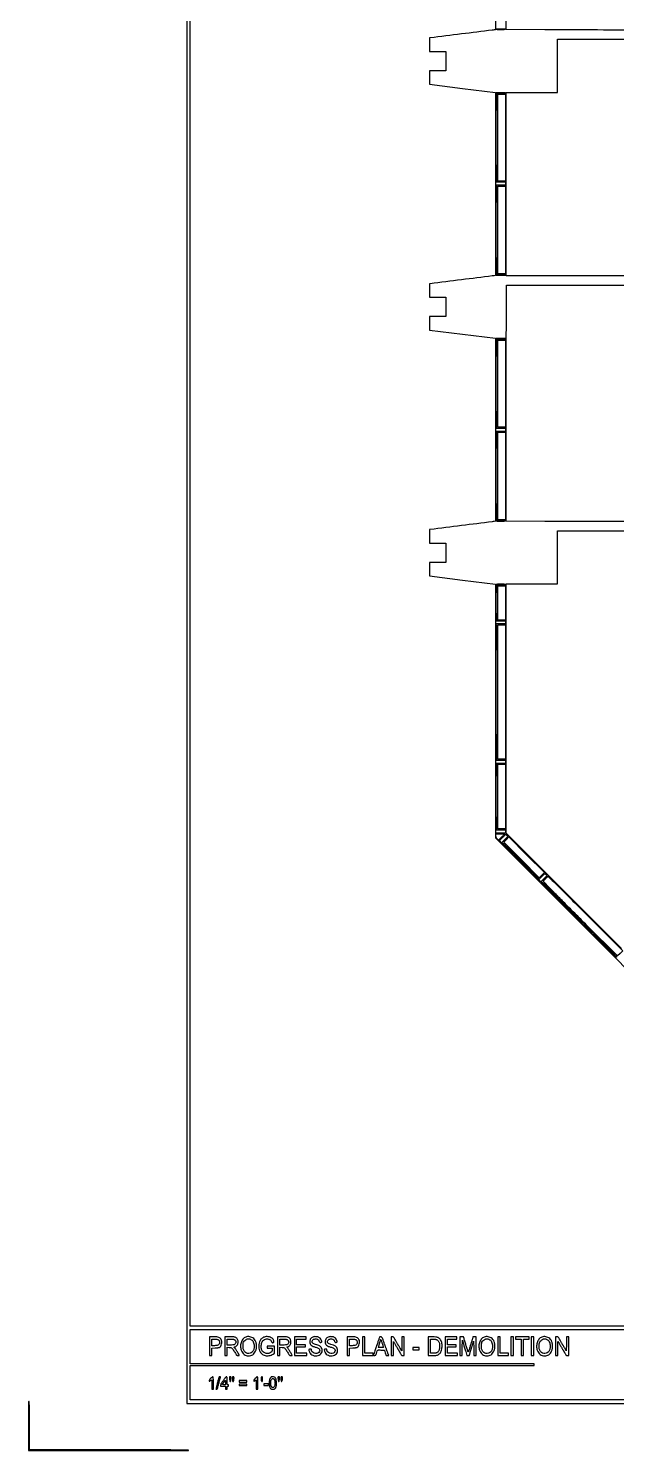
# Model space of a CAD drawing. Extents: x 0 to 1066, y 0 to 761.
# Drawn here: x 0 to 151.7, y 0 to 367.1 of the extents above; entities that cross this region are included whole.
import ezdxf

# ---------------------------------------------------------------- set-up
doc = ezdxf.new("R2010")
doc.units = 0
doc.header["$MEASUREMENT"] = 0

msp = doc.modelspace()

# ---------------------------------------------------------------- linework, layer by layer
for points in [[(183.390323, 95.266879, 0.000001), (192.989143, 95.254457, 0.000118)], [(111.744029, 492.546938, -0.000004), (103.636415, 491.533797, -0.031087)], [(111.744029, 429.096938, -0.000004), (103.636415, 428.083797, -0.031087)], [(289.192229, 95.24091, -0.000004), (312.172908, 95.212432, -0.198597)], [(352.558836, 95.240684, -0.000004), (375.624384, 95.211821, -0.198594)], [(393.551703, 95.267421, -0.000028), (416.092229, 95.24091, -0.000004), (439.072908, 95.212432, -0.198597)], [(479.458836, 95.240684, -0.000004), (502.524384, 95.211821, -0.198594)], [(542.992229, 95.24091, -0.000004), (565.972908, 95.212432, -0.198597)], [(120.4704, 390.373833), (120.4704, 366.755872), (120.15315, 366.705739, -0.008087), (119.687361, 366.639835, -0.000014), (111.744029, 365.646938, -0.000004), (103.636415, 364.633797, -0.031087), (103.511129, 364.626, 0.405799), (103.492621, 364.608017, 0.000671), (103.479115, 364.116549, 0.004084), (103.469058, 363.556715, 0.002449), (103.4658, 362.8917), (103.4658, 361.1574), (105.5808, 361.1574), (107.6958, 361.1574), (107.6958, 358.6617), (107.6958, 356.166), (105.579084, 356.166), (103.462367, 356.166), (103.485234, 354.412483), (103.5081, 352.658965), (111.98925, 351.60038), (120.4704, 350.541794), (120.4704, 326.923833), (120.4704, 303.305872), (120.15315, 303.255739, -0.008087), (119.687361, 303.189835, -0.000014), (111.744029, 302.196938, -0.000004), (103.636415, 301.183797, -0.031087), (103.511129, 301.176, 0.405799), (103.492621, 301.158017, 0.000671), (103.479115, 300.666549, 0.004084), (103.469058, 300.106715, 0.002449), (103.4658, 299.4417), (103.4658, 297.7074), (105.5808, 297.7074), (107.6958, 297.7074), (107.6958, 295.2117), (107.6958, 292.716), (105.579084, 292.716), (103.462367, 292.716), (103.485234, 290.962483), (103.5081, 289.208965), (111.98925, 288.15038), (120.4704, 287.091794), (120.4704, 263.473833), (120.4704, 239.855872), (120.15315, 239.805739, -0.008087), (119.687361, 239.739835, -0.000014), (111.744029, 238.746938, -0.000004), (103.636415, 237.733797, -0.031087), (103.511129, 237.726, 0.405799), (103.492621, 237.708017, 0.000671), (103.479115, 237.216549, 0.004084), (103.469058, 236.656715, 0.002449), (103.4658, 235.9917), (103.4658, 234.2574), (105.5808, 234.2574), (107.6958, 234.2574), (107.6958, 231.7617), (107.6958, 229.266), (105.579084, 229.266), (103.462367, 229.266), (103.485234, 227.512483), (103.5081, 225.758965), (111.98925, 224.70038), (120.4704, 223.641794), (120.4704, 190.897643), (120.4704, 158.153492), (151.90136, 126.727696, 0.000007), (163.955628, 114.675766, 0.000012), (174.108223, 104.525945)], [(375.823742, 112.056445, -0.000003), (375.794083, 98.149601, -0.198357)], [(219.3678, 367.564968), (219.3678, 366.6564), (181.27665, 366.65644, -0.000135), (165.962463, 366.660576, -0.000158), (151.448541, 366.672989, -0.000139), (139.183683, 366.690754, -0.00098), (133.22385, 366.712721), (123.2622, 366.768962), (123.2622, 386.960359, -0.000243)], [(247.69479, 97.969724, -0.000011), (217.15153, 97.968336, -0.000022), (186.984277, 97.968962, -0.015973)], [(165.936363, 239.760576, -0.000158), (151.436115, 239.772989, -0.000139), (139.182204, 239.790755, -0.00098), (133.22385, 239.812721), (123.2622, 239.868962), (123.2622, 260.060359, -0.000243), (123.266329, 268.54561, -0.000218), (123.278734, 277.344079, -0.000219), (123.296768, 285.241182, -0.000687), (123.318485, 290.544678), (123.374769, 300.8376), (171.371285, 300.8376)], [(239.20585, 95.205082, -0.000005), (248.794953, 95.18257, -0.198296)]]:
    msp.add_lwpolyline(points, format="xyb")
for points in [[(409.06215, 749.15415), (40.8618, 749.132981), (40.8618, 380.65769), (40.8618, 12.1824), (501.2973, 12.1824), (961.7328, 12.1824), (961.7328, 380.646631), (961.7328, 749.110861), (961.41555, 749.1633, 0.040886), (961.153339, 749.184871, 0.000002), (934.190609, 749.194398, 0.000089), (904.448031, 749.199508, 0.000054), (869.1804, 749.195529, -0.000029), (813.61687, 749.186499, -0.000004), (696.10453, 749.175037, -0.000004), (556.774728, 749.163736, -0.000004)], [(123.093, 366.8679, -0.328801), (123.043123, 366.800253, -0.049302), (122.8674, 366.764338, -0.022561), (122.539821, 366.745328, -0.003213), (121.8663, 366.741, -0.003213), (121.192779, 366.745328, -0.022561), (120.8652, 366.764338, -0.049302), (120.689477, 366.800253, -0.328801), (120.6396, 366.8679, -0.328801), (120.689477, 366.935547, -0.049302), (120.8652, 366.971462, -0.022561), (121.192779, 366.990472, -0.003213), (121.8663, 366.9948, -0.003213), (122.539821, 366.990472, -0.022561), (122.8674, 366.971462, -0.049302), (123.043123, 366.935547, -0.328801)], [(123.093, 350.4132, -0.240299), (123.044891, 350.318878, -0.123223), (122.918513, 350.268067, -0.031956), (122.639162, 350.247589, -0.002322), (121.8663, 350.244, -0.002322), (121.093438, 350.247589, -0.031956), (120.814088, 350.268067, -0.123223), (120.687709, 350.318878, -0.240299), (120.6396, 350.4132, -0.240299), (120.687709, 350.507522, -0.123223), (120.814088, 350.558333, -0.031956), (121.093438, 350.578811, -0.002322), (121.8663, 350.5824, -0.002322), (122.639162, 350.578811, -0.031956), (122.918513, 350.558333, -0.123223), (123.044891, 350.507522, -0.240299)], [(120.978, 338.8653, -0.000192), (120.975142, 331.424767, -0.003581), (120.956531, 329.078137, -0.003877), (120.926641, 327.770089, -0.405279), (120.8088, 327.6558, -0.405279), (120.690959, 327.770089, -0.003877), (120.661069, 329.078137, -0.003581), (120.642458, 331.424767, -0.000192), (120.6396, 338.8653, -0.000192), (120.642458, 346.305833, -0.003581), (120.661069, 348.652462, -0.003877), (120.690959, 349.960511, -0.405279), (120.8088, 350.0748, -0.405279), (120.926641, 349.960511, -0.003877), (120.956531, 348.652462, -0.003581), (120.975142, 346.305833, -0.000192)], [(120.978, 315.0504, -0.00019), (120.975143, 307.525101, -0.003541), (120.956534, 305.1522, -0.003793), (120.92673, 303.828433, -0.405425), (120.8088, 303.714, -0.405425), (120.69087, 303.828433, -0.003793), (120.661066, 305.1522, -0.003541), (120.642457, 307.525101, -0.00019), (120.6396, 315.0504, -0.00019), (120.642457, 322.575699, -0.003541), (120.661066, 324.9486, -0.003793), (120.69087, 326.272367, -0.405425), (120.8088, 326.3868, -0.405425), (120.92673, 326.272367, -0.003793), (120.956534, 324.9486, -0.003541), (120.975143, 322.575699, -0.00019)], [(123.093, 303.4179, -0.328801), (123.043123, 303.350253, -0.049302), (122.8674, 303.314338, -0.022561), (122.539821, 303.295328, -0.003213), (121.8663, 303.291, -0.003213), (121.192779, 303.295328, -0.022561), (120.8652, 303.314338, -0.049302), (120.689477, 303.350253, -0.328801), (120.6396, 303.4179, -0.328801), (120.689477, 303.485547, -0.049302), (120.8652, 303.521462, -0.022561), (121.192779, 303.540472, -0.003213), (121.8663, 303.5448, -0.003213), (122.539821, 303.540472, -0.022561), (122.8674, 303.521462, -0.049302), (123.043123, 303.485547, -0.328801)], [(123.093, 286.9632, -0.240299), (123.044891, 286.868878, -0.123223), (122.918513, 286.818067, -0.031956), (122.639162, 286.797589, -0.002322), (121.8663, 286.794, -0.002322), (121.093438, 286.797589, -0.031956), (120.814088, 286.818067, -0.123223), (120.687709, 286.868878, -0.240299), (120.6396, 286.9632, -0.240299), (120.687709, 287.057522, -0.123223), (120.814088, 287.108333, -0.031956), (121.093438, 287.128811, -0.002322), (121.8663, 287.1324, -0.002322), (122.639162, 287.128811, -0.031956), (122.918513, 287.108333, -0.123223), (123.044891, 287.057522, -0.240299)], [(120.978, 275.373, -0.000191), (120.975142, 267.904212, -0.003568), (120.956532, 265.548825, -0.003849), (120.926671, 264.235537, -0.405328), (120.8088, 264.1212, -0.405328), (120.690929, 264.235537, -0.003849), (120.661068, 265.548825, -0.003568), (120.642458, 267.904212, -0.000191), (120.6396, 275.373, -0.000191), (120.642458, 282.841788, -0.003568), (120.661068, 285.197175, -0.003849), (120.690929, 286.510463, -0.405328), (120.8088, 286.6248, -0.405328), (120.926671, 286.510463, -0.003849), (120.956532, 285.197175, -0.003568), (120.975142, 282.841788, -0.000191)], [(120.978, 251.5581, -0.000191), (120.975142, 244.061057, -0.003554), (120.956533, 241.696913, -0.003821), (120.9267, 240.378385, -0.405377), (120.8088, 240.264, -0.405377), (120.6909, 240.378385, -0.003821), (120.661067, 241.696913, -0.003554), (120.642458, 244.061057, -0.000191), (120.6396, 251.5581, -0.000191), (120.642458, 259.055143, -0.003554), (120.661067, 261.419288, -0.003821), (120.6909, 262.737815, -0.405377), (120.8088, 262.8522, -0.405377), (120.9267, 262.737815, -0.003821), (120.956533, 261.419288, -0.003554), (120.975142, 259.055143, -0.000191)], [(123.093, 239.9679, -0.328801), (123.043123, 239.900253, -0.049302), (122.8674, 239.864338, -0.022561), (122.539821, 239.845328, -0.003213), (121.8663, 239.841, -0.003213), (121.192779, 239.845328, -0.022561), (120.8652, 239.864338, -0.049302), (120.689477, 239.900253, -0.328801), (120.6396, 239.9679, -0.328801), (120.689477, 240.035547, -0.049302), (120.8652, 240.071462, -0.022561), (121.192779, 240.090472, -0.003213), (121.8663, 240.0948, -0.003213), (122.539821, 240.090472, -0.022561), (122.8674, 240.071462, -0.049302), (123.043123, 240.035547, -0.328801)], [(123.093, 223.5132, -0.240299), (123.044891, 223.418878, -0.123223), (122.918513, 223.368067, -0.031956), (122.639162, 223.347589, -0.002322), (121.8663, 223.344, -0.002322), (121.093438, 223.347589, -0.031956), (120.814088, 223.368067, -0.123223), (120.687709, 223.418878, -0.240299), (120.6396, 223.5132, -0.240299), (120.687709, 223.607522, -0.123223), (120.814088, 223.658333, -0.031956), (121.093438, 223.678811, -0.002322), (121.8663, 223.6824, -0.002322), (122.639162, 223.678811, -0.031956), (122.918513, 223.658333, -0.123223), (123.044891, 223.607522, -0.240299)], [(120.978, 218.7756, -0.000517), (120.975011, 215.884081, -0.009094), (120.956037, 214.94745, -0.021873), (120.916845, 214.47163, -0.377795), (120.8088, 214.3764, -0.377795), (120.700755, 214.47163, -0.021873), (120.661563, 214.94745, -0.009094), (120.642589, 215.884081, -0.000517), (120.6396, 218.7756, -0.000517), (120.642589, 221.667119, -0.009094), (120.661563, 222.60375, -0.021873), (120.700755, 223.07957, -0.377795), (120.8088, 223.1748, -0.377795), (120.916845, 223.07957, -0.021873), (120.956037, 222.60375, -0.009094), (120.975011, 221.667119, -0.000517)], [(120.978, 195.7644, -0.000123), (120.975171, 184.226853, -0.002316), (120.956644, 180.610425, -0.001658), (120.929581, 178.540218, -0.409422), (120.8088, 178.4214, -0.409422), (120.688019, 178.540218, -0.001658), (120.660956, 180.610425, -0.002316), (120.642429, 184.226853, -0.000123), (120.6396, 195.7644, -0.000123), (120.642429, 207.301947, -0.002316), (120.660956, 210.918375, -0.001658), (120.688019, 212.988582, -0.409422), (120.8088, 213.1074, -0.409422), (120.929581, 212.988582, -0.001658), (120.956644, 210.918375, -0.002316), (120.975171, 207.301947, -0.000123)], [(120.978, 168.8193, -0.000262), (120.975113, 163.300112, -0.004814), (120.956421, 161.548988, -0.006832), (120.924041, 160.596079, -0.400331), (120.8088, 160.4862, -0.400331), (120.693559, 160.596079, -0.006832), (120.661179, 161.548988, -0.004814), (120.642487, 163.300112, -0.000262), (120.6396, 168.8193, -0.000262), (120.642487, 174.338488, -0.004814), (120.661179, 176.089612, -0.006832), (120.693559, 177.042521, -0.400331), (120.8088, 177.1524, -0.400331), (120.924041, 177.042521, -0.006832), (120.956421, 176.089612, -0.004814), (120.975113, 174.338488, -0.000262)], [(122.8392, 159.151986, -0.186516), (122.822664, 159.109199, -0.00221), (122.615869, 158.883633, -0.006296), (122.370336, 158.624792, -0.004028), (122.078924, 158.330019), (121.318648, 157.573266), (120.979124, 157.904802, -0.019014), (120.779984, 158.114628, -0.082571), (120.68969, 158.25978, -0.080531), (120.650101, 158.4281, -0.017574), (120.6396, 158.726769), (120.6396, 159.2172), (121.7394, 159.2172, -0.005558), (122.161105, 159.212512, -0.009249), (122.516134, 159.198043, -0.003398), (122.814735, 159.1783, -0.393043)], [(123.475531, 158.792289), (123.720518, 158.536578), (122.880795, 157.693692), (122.041072, 156.850807), (121.761795, 157.121493), (121.482518, 157.392179), (122.307322, 158.220089, -0.002791), (122.627054, 158.537463, -0.00445), (122.904295, 158.804801, -0.001118), (123.148337, 159.034938, -0.190725), (123.181335, 159.048, -0.171382), (123.21079, 159.037598, -0.009149), (123.288054, 158.972885, -0.013479), (123.378094, 158.890259, -0.009344)], [(131.485418, 147.610178, -0.413821), (131.257877, 147.610026, -0.000327), (126.806686, 152.055112, -0.000328), (122.361516, 156.505839, -0.386955), (122.350607, 156.744402, -0.431815), (122.465145, 156.751606, -0.002439), (123.339098, 155.925398, -0.00493), (124.627338, 154.671069, -0.000869), (127.018795, 152.28791, -0.000878), (129.394297, 149.904053, -0.004893), (130.653694, 148.610712, -0.002359), (131.487356, 147.729361, -0.404721)], [(143.734475, 138.618025), (153.33537, 129.01685), (152.660714, 128.338215), (151.986059, 127.659579), (144.090656, 135.549439, -0.00035), (140.942866, 138.699424, -0.000432), (138.014839, 141.638674, -0.000354), (135.558879, 144.111818, -0.003213), (134.494184, 145.199371), (132.793114, 146.959441), (133.41879, 147.589321, -0.00333), (133.661842, 147.830768, -0.005264), (133.873762, 148.034173, -0.001555), (134.059439, 148.207587, -0.18925), (134.089022, 148.2192, -0.198307), (134.120284, 148.206294, -0.000007), (136.940754, 145.398855, -0.000361), (140.049883, 142.299521, -0.000217)], [(142.210555, 137.096345, -0.000417), (147.206021, 132.092385, -0.002334), (149.867534, 129.396843, -0.000542), (151.705486, 127.513848, -0.410356), (151.704673, 127.390633, -0.410365), (151.581456, 127.389823, -0.000541), (149.696242, 129.230051, -0.002331), (146.997603, 131.894738, -0.000417), (141.987862, 136.896131, -0.000651), (138.094232, 140.799913, -0.001335), (135.055152, 143.87122, -0.000084), (132.443731, 146.525356, -0.345514), (132.435146, 146.601843, -0.041059), (132.461839, 146.638021, -0.043407), (132.493632, 146.668624, -0.047565), (132.525569, 146.689754, -0.122974), (132.552183, 146.6964, -0.198112), (132.593247, 146.679465, -0.000013), (135.413501, 143.876384, -0.000475), (138.525409, 140.777386, -0.000286)], [(56.3013, 29.365615, 0.134948), (55.508027, 28.912773, 0.100326), (54.949436, 28.067256, 0.091425), (54.730685, 26.996384, 0.089524), (54.905438, 25.909461, 0.05997), (55.213169, 25.284867, 0.083506), (55.634557, 24.82725, 0.088296), (56.162843, 24.549642, 0.075833), (56.783769, 24.451783, 0.065437), (57.361101, 24.524766, 0.078929), (57.86101, 24.744403, 0.077802), (58.273579, 25.111239, 0.061377), (58.594507, 25.616237, 0.07987), (58.811235, 26.358412, 0.051803), (58.830229, 27.254152, 0.052875), (58.668992, 28.101835, 0.107531), (58.340801, 28.69153, 0.070154), (57.916068, 29.055588, 0.062415), (57.390487, 29.305517, 0.06358), (56.829613, 29.414678, 0.079082)], [(61.0812, 29.36563, 0.05575), (60.670167, 29.229389, 0.052815), (60.291251, 29.003809, 0.054599), (59.979907, 28.712829, 0.070204), (59.768724, 28.3833, 0.040947), (59.524204, 27.709043, 0.055105), (59.42341, 27.067989, 0.056166), (59.465808, 26.430014, 0.044893), (59.648586, 25.76519, 0.122697), (60.199093, 24.964297, 0.121669), (61.062637, 24.512223, 0.112665), (62.09269, 24.496001, 0.09427), (63.103338, 24.919275), (63.45, 25.148684), (63.45, 26.068042), (63.45, 26.9874), (62.5194, 26.9874), (61.5888, 26.9874), (61.5888, 26.6913), (61.5888, 26.3952), (62.2233, 26.3952), (62.8578, 26.3952), (62.8578, 25.97834, -0.020107), (62.848618, 25.750095, -0.069916), (62.816477, 25.60638, -0.089399), (62.750881, 25.496438, -0.047036), (62.635256, 25.386427, -0.113278), (62.014027, 25.093265, -0.105826), (61.310685, 25.090127, -0.106782), (60.672654, 25.374413, -0.117317), (60.234419, 25.889131, -0.080556), (60.10818, 26.281899, -0.03413), (60.062734, 26.835015, -0.034131), (60.093758, 27.403808, -0.062684), (60.207424, 27.852838, -0.081724), (60.490148, 28.328562, -0.094244), (60.898778, 28.661417, -0.09714), (61.390447, 28.814561, -0.09267), (61.912285, 28.774547, -0.033577), (62.221331, 28.669219, -0.07436), (62.433876, 28.540641, -0.08281), (62.585554, 28.365265, -0.050253), (62.704503, 28.117376, 0.077732), (62.800744, 27.942096, 0.13975), (62.931728, 27.845422, 0.14532), (63.090168, 27.834394, 0.086692), (63.266176, 27.907171, 0.268252), (63.332904, 28.034846, 0.051222), (63.29358, 28.304305, 0.04994), (63.187793, 28.59677, 0.075935), (63.03584, 28.819622, 0.078069), (62.652995, 29.119798, 0.059253), (62.15902, 29.32329, 0.057435), (61.614165, 29.409906, 0.06298)], [(73.592351, 29.36409, 0.081002), (73.166487, 29.20278, 0.099559), (72.84813, 28.922319, 0.095105), (72.653265, 28.529499, 0.067817), (72.5868, 28.041721, 0.097632), (72.68271, 27.555217, 0.118189), (72.954064, 27.17878, 0.08675), (73.440574, 26.888563, 0.033415), (74.194951, 26.656868, -0.038762), (74.61748, 26.522141, -0.077561), (74.917223, 26.342072, -0.102252), (75.0954, 26.117737, -0.117391), (75.15864, 25.852094, -0.203446), (74.946808, 25.353034, -0.148215), (74.404067, 25.074823, -0.129053), (73.737194, 25.126472, -0.147355), (73.220366, 25.500605, -0.033549), (73.139772, 25.622411, -0.028898), (73.071654, 25.760009, -0.029956), (73.024506, 25.892448, -0.070644), (73.0098, 25.996017, 0.038811), (72.999913, 26.123202, 0.234871), (72.96278, 26.175597, 0.148844), (72.886339, 26.190882, 0.013736), (72.69255, 26.166407, 0.005063), (72.569055, 26.146068, 0.007371), (72.460646, 26.125432, 0.004053), (72.369895, 26.106, 0.116815), (72.34859, 26.095665, 0.304421), (72.323715, 26.013975, 0.010815), (72.431395, 25.685821, 0.019586), (72.562122, 25.356481, 0.042404), (72.693053, 25.117828, 0.11532), (73.11, 24.725782, 0.079301), (73.718091, 24.492209, 0.075944), (74.395936, 24.453623, 0.089262), (75.014685, 24.626726, 0.107363), (75.4778, 24.989687, 0.1065), (75.750243, 25.513072, 0.108663), (75.78002, 26.093414, 0.11594), (75.560835, 26.61758, 0.057144), (75.344843, 26.85362, 0.056762), (75.080572, 27.035255, 0.037365), (74.696414, 27.204078, 0.010211), (74.0673, 27.411821, -0.018544), (73.621153, 27.567436, -0.06976), (73.363473, 27.712243, -0.117067), (73.227641, 27.878018, -0.113831), (73.179, 28.088903, -0.144076), (73.284571, 28.447671, -0.128504), (73.571451, 28.711107, -0.109851), (73.991554, 28.826647, -0.085372), (74.463376, 28.769388, -0.036298), (74.645792, 28.699963, -0.080539), (74.768471, 28.61658, -0.073251), (74.865381, 28.493469, -0.026044), (74.966774, 28.293142, 0.051929), (75.099843, 28.060862, 0.126028), (75.250363, 27.935091, 0.157556), (75.419925, 27.912442, 0.096853), (75.609236, 27.986493, 0.318011), (75.69203, 28.188468, 0.06295), (75.549163, 28.576845, 0.057175), (75.281641, 28.974284, 0.098043), (74.96928, 29.221071, 0.065319), (74.699452, 29.317352, 0.027205), (74.316892, 29.378263, 0.027277), (73.918349, 29.39779, 0.04875)], [(77.568551, 29.36409, 0.081002), (77.142687, 29.20278, 0.099559), (76.82433, 28.922319, 0.095105), (76.629465, 28.529499, 0.067817), (76.563, 28.041721, 0.097632), (76.65891, 27.555217, 0.118189), (76.930264, 27.17878, 0.08675), (77.416774, 26.888563, 0.033415), (78.171151, 26.656868, -0.038762), (78.59368, 26.522141, -0.077561), (78.893423, 26.342072, -0.102252), (79.0716, 26.117737, -0.117391), (79.13484, 25.852094, -0.203446), (78.923008, 25.353034, -0.148215), (78.380267, 25.074823, -0.129053), (77.713394, 25.126472, -0.147355), (77.196566, 25.500605, -0.033549), (77.115972, 25.622411, -0.028898), (77.047854, 25.760009, -0.029956), (77.000706, 25.892448, -0.070644), (76.986, 25.996017, 0.038811), (76.976113, 26.123202, 0.234871), (76.93898, 26.175597, 0.148844), (76.862539, 26.190882, 0.013736), (76.66875, 26.166407, 0.005063), (76.545255, 26.146068, 0.007371), (76.436846, 26.125432, 0.004053), (76.346095, 26.106, 0.116815), (76.32479, 26.095665, 0.304421), (76.299915, 26.013975, 0.010815), (76.407595, 25.685821, 0.019586), (76.538322, 25.356481, 0.042404), (76.669253, 25.117828, 0.11532), (77.0862, 24.725782, 0.079301), (77.694291, 24.492209, 0.075944), (78.372136, 24.453623, 0.089262), (78.990885, 24.626726, 0.107363), (79.454, 24.989687, 0.1065), (79.726443, 25.513072, 0.108663), (79.75622, 26.093414, 0.11594), (79.537035, 26.61758, 0.057144), (79.321043, 26.85362, 0.056762), (79.056772, 27.035255, 0.037365), (78.672614, 27.204078, 0.010211), (78.0435, 27.411821, -0.018544), (77.597353, 27.567436, -0.06976), (77.339673, 27.712243, -0.117067), (77.203841, 27.878018, -0.113831), (77.1552, 28.088903, -0.144076), (77.260771, 28.447671, -0.128504), (77.547651, 28.711107, -0.109851), (77.967754, 28.826647, -0.085372), (78.439576, 28.769388, -0.036298), (78.621992, 28.699963, -0.080539), (78.744671, 28.61658, -0.073251), (78.841581, 28.493469, -0.026044), (78.942974, 28.293142, 0.051929), (79.076043, 28.060862, 0.126028), (79.226563, 27.935091, 0.157556), (79.396125, 27.912442, 0.096853), (79.585436, 27.986493, 0.318011), (79.66823, 28.188468, 0.06295), (79.525363, 28.576845, 0.057175), (79.257841, 28.974284, 0.098043), (78.94548, 29.221071, 0.065319), (78.675652, 29.317352, 0.027205), (78.293092, 29.378263, 0.027277), (77.894549, 29.39779, 0.04875)], [(103.1274, 26.953213), (103.1274, 24.534), (104.07915, 24.534931, 0.008312), (104.906516, 24.549496, 0.04196), (105.364998, 24.603894, 0.070423), (105.688682, 24.719334, 0.056247), (105.995653, 24.927354, 0.132757), (106.503822, 25.671931, 0.070297), (106.721453, 26.776441, 0.069473), (106.624971, 27.91499, 0.119627), (106.203654, 28.762413, 0.058654), (105.902346, 29.045435, 0.08648), (105.578579, 29.207628, 0.054167), (105.116102, 29.29353, 0.011287), (104.29065, 29.337195), (103.1274, 29.372426)], [(117.8055, 29.365615, 0.134948), (117.012227, 28.912773, 0.100326), (116.453636, 28.067256, 0.091425), (116.234885, 26.996384, 0.089524), (116.409638, 25.909461, 0.05997), (116.717369, 25.284867, 0.083506), (117.138757, 24.82725, 0.088296), (117.667043, 24.549642, 0.075833), (118.287969, 24.451783, 0.065437), (118.865301, 24.524766, 0.078929), (119.36521, 24.744403, 0.077802), (119.777779, 25.111239, 0.061377), (120.098707, 25.616237, 0.07987), (120.315435, 26.358412, 0.051803), (120.334429, 27.254152, 0.052875), (120.173192, 28.101835, 0.107531), (119.845001, 28.69153, 0.070154), (119.420268, 29.055588, 0.062415), (118.894687, 29.305517, 0.06358), (118.333813, 29.414678, 0.079082)], [(132.6951, 29.365615, 0.134948), (131.901827, 28.912773, 0.100326), (131.343236, 28.067256, 0.091425), (131.124485, 26.996384, 0.089524), (131.299238, 25.909461, 0.05997), (131.606969, 25.284867, 0.083506), (132.028357, 24.82725, 0.088296), (132.556643, 24.549642, 0.075833), (133.177569, 24.451783, 0.065437), (133.754901, 24.524766, 0.078929), (134.25481, 24.744403, 0.077802), (134.667379, 25.111239, 0.061377), (134.988307, 25.616237, 0.07987), (135.205035, 26.358412, 0.051803), (135.224029, 27.254152, 0.052875), (135.062792, 28.101835, 0.107531), (134.734601, 28.69153, 0.070154), (134.309868, 29.055588, 0.062415), (133.784287, 29.305517, 0.06358), (133.223413, 29.414678, 0.079082)], [(46.6992, 26.9451), (46.6992, 24.534), (46.9953, 24.534), (47.2914, 24.534), (47.2914, 25.497305), (47.2914, 26.460609), (48.15855, 26.498137, 0.009876), (48.506058, 26.520059, 0.011716), (48.833103, 26.554916, 0.010592), (49.106418, 26.596447, 0.070484), (49.2372, 26.638732, 0.136332), (49.607972, 26.96685, 0.082361), (49.843917, 27.508222, 0.078456), (49.89962, 28.125028, 0.101652), (49.748956, 28.671254, 0.084668), (49.492658, 29.015002, 0.107305), (49.155225, 29.220675, 0.066803), (48.642483, 29.324715, 0.016266), (47.77785, 29.354342), (46.6992, 29.3562)], [(49.049576, 28.569326, -0.089879), (49.177026, 28.40356, -0.06123), (49.259632, 28.179951, -0.056194), (49.290528, 27.922198, -0.05115), (49.265063, 27.655463, -0.11945), (49.141117, 27.388851, -0.117816), (48.908327, 27.206946, -0.078828), (48.537489, 27.103744, -0.028418), (47.98935, 27.072316), (47.2914, 27.072), (47.2914, 27.926166), (47.2914, 28.780333), (48.086386, 28.751016, -0.008229), (48.492272, 28.729355, -0.029176), (48.750766, 28.696058, -0.046602), (48.926274, 28.645669, -0.091087)], [(50.6754, 26.9451), (50.6754, 24.534), (50.9715, 24.534), (51.2676, 24.534), (51.2676, 25.601356), (51.2676, 26.668711), (51.816323, 26.633771, -0.04252), (52.238477, 26.570583, -0.124232), (52.497606, 26.435426, -0.068065), (52.743261, 26.147834, -0.006891), (53.219931, 25.382804, 0.004212), (53.56079, 24.829156, 0.055823), (53.70982, 24.641744, 0.13545), (53.851994, 24.560681, 0.062314), (54.065248, 24.534, 0.012358), (54.192745, 24.537152, 0.02036), (54.300113, 24.546857, 0.015444), (54.383552, 24.560472, 0.358854), (54.3978, 24.577768, 0.134073), (54.353549, 24.739826, 0.002721), (53.915481, 25.473034, 0.005067), (53.487051, 26.165388, 0.054494), (53.281749, 26.422858, -0.006548), (53.096485, 26.614327, -0.133359), (53.05883, 26.684808, -0.43227), (53.08459, 26.723239, -0.041091), (53.210456, 26.7336, 0.149824), (53.432477, 26.801656, 0.048555), (53.699965, 27.02328, 0.048091), (53.934806, 27.310296, 0.081834), (54.062716, 27.591915, 0.057208), (54.120513, 27.977621, 0.062334), (54.086438, 28.354968, 0.065695), (53.963983, 28.694893, 0.07726), (53.762191, 28.970969, 0.067849), (53.487607, 29.179669, 0.080143), (53.181952, 29.292794, 0.042012), (52.720119, 29.344062, 0.006646), (51.806925, 29.3562), (50.6754, 29.3562)], [(53.0442, 28.688972, -0.083855), (53.139508, 28.644604, -0.041618), (53.242959, 28.559882, -0.038594), (53.341413, 28.44859, -0.037838), (53.422316, 28.322779, -0.017776), (53.518589, 28.128603, -0.097675), (53.545119, 28.015302, -0.100843), (53.526184, 27.902098, -0.019561), (53.443918, 27.710653, -0.084795), (53.273463, 27.468914, -0.115291), (53.047813, 27.328107, -0.06787), (52.694898, 27.259214, -0.014315), (52.065793, 27.2412), (51.2676, 27.2412), (51.2676, 28.0026), (51.2676, 28.764), (52.05015, 28.755567, -0.006499), (52.365264, 28.748074, -0.00753), (52.664954, 28.732526, -0.006807), (52.91789, 28.712119, -0.043589)], [(57.296044, 28.724795, -0.091165), (57.693238, 28.465923, -0.081068), (57.991747, 28.072913, -0.071345), (58.176741, 27.558713, -0.049893), (58.24029, 26.9451, -0.031667), (58.211194, 26.459273, -0.050453), (58.118844, 26.053817, -0.057516), (57.95953, 25.715129, -0.061435), (57.730128, 25.429874, -0.118659), (57.179332, 25.103764, -0.126644), (56.554366, 25.074741, -0.120518), (55.969719, 25.353861, -0.101129), (55.534628, 25.8876, -0.092845), (55.413734, 26.282337, -0.026027), (55.374894, 26.929021, -0.025821), (55.40311, 27.574537, -0.097567), (55.518157, 27.9603, -0.074594), (55.860734, 28.426947, -0.095923), (56.2999, 28.725697, -0.102839), (56.794032, 28.826451, -0.098306)], [(64.296, 26.9451), (64.296, 24.534), (64.5921, 24.534), (64.8882, 24.534), (64.8882, 25.601356), (64.8882, 26.668711), (65.436923, 26.633771, -0.04252), (65.859077, 26.570583, -0.124232), (66.118206, 26.435426, -0.068065), (66.363861, 26.147834, -0.006891), (66.840531, 25.382804, 0.004212), (67.18139, 24.829156, 0.055823), (67.33042, 24.641744, 0.13545), (67.472594, 24.560681, 0.062314), (67.685848, 24.534, 0.012358), (67.813345, 24.537152, 0.02036), (67.920713, 24.546857, 0.015444), (68.004152, 24.560472, 0.358854), (68.0184, 24.577768, 0.134073), (67.974149, 24.739826, 0.002721), (67.536081, 25.473034, 0.005067), (67.107651, 26.165388, 0.054494), (66.902349, 26.422858, -0.006548), (66.717085, 26.614327, -0.133359), (66.67943, 26.684808, -0.43227), (66.70519, 26.723239, -0.041091), (66.831056, 26.7336, 0.149824), (67.053077, 26.801656, 0.048555), (67.320565, 27.02328, 0.048091), (67.555406, 27.310296, 0.081834), (67.683316, 27.591915, 0.057208), (67.741113, 27.977621, 0.062334), (67.707038, 28.354968, 0.065695), (67.584583, 28.694893, 0.07726), (67.382791, 28.970969, 0.067849), (67.108207, 29.179669, 0.080143), (66.802552, 29.292794, 0.042012), (66.340719, 29.344062, 0.006646), (65.427525, 29.3562), (64.296, 29.3562)], [(66.6648, 28.688972, -0.083855), (66.760108, 28.644604, -0.041618), (66.863559, 28.559882, -0.038594), (66.962013, 28.44859, -0.037838), (67.042916, 28.322779, -0.017776), (67.139189, 28.128603, -0.097675), (67.165719, 28.015302, -0.100843), (67.146784, 27.902098, -0.019561), (67.064518, 27.710653, -0.084795), (66.894063, 27.468914, -0.115291), (66.668413, 27.328107, -0.06787), (66.315498, 27.259214, -0.014315), (65.686393, 27.2412), (64.8882, 27.2412), (64.8882, 28.0026), (64.8882, 28.764), (65.67075, 28.755567, -0.006499), (65.985864, 28.748074, -0.00753), (66.285554, 28.732526, -0.006807), (66.53849, 28.712119, -0.043589)], [(82.2312, 26.9451), (82.2312, 24.534), (82.5273, 24.534), (82.8234, 24.534), (82.8234, 25.497305), (82.8234, 26.460609), (83.69055, 26.498137, 0.009876), (84.038058, 26.520059, 0.011716), (84.365103, 26.554916, 0.010592), (84.638418, 26.596447, 0.070484), (84.7692, 26.638732, 0.136332), (85.139972, 26.96685, 0.082361), (85.375917, 27.508222, 0.078456), (85.43162, 28.125028, 0.101652), (85.280956, 28.671254, 0.084668), (85.024658, 29.015002, 0.107305), (84.687225, 29.220675, 0.066803), (84.174483, 29.324715, 0.016266), (83.30985, 29.354342), (82.2312, 29.3562)], [(84.581576, 28.569326, -0.089879), (84.709026, 28.40356, -0.06123), (84.791632, 28.179951, -0.056194), (84.822528, 27.922198, -0.05115), (84.797063, 27.655463, -0.11945), (84.673117, 27.388851, -0.117816), (84.440327, 27.206946, -0.078828), (84.069489, 27.103744, -0.028418), (83.52135, 27.072316), (82.8234, 27.072), (82.8234, 27.926166), (82.8234, 28.780333), (83.618386, 28.751016, -0.008229), (84.024272, 28.729355, -0.029176), (84.282766, 28.696058, -0.046602), (84.458274, 28.645669, -0.091087)], [(90.566997, 29.255597, 0.002148), (90.540345, 29.177223, 0.000078), (90.440432, 28.879061, 0.000143), (90.322465, 28.526503, 0.000101), (90.189842, 28.1295, -0.000499), (90.033113, 27.661577, -0.000275), (89.840496, 27.089449, -0.000274), (89.644472, 26.509302, -0.000439), (89.476497, 26.0145, 0.000895), (89.087105, 24.864015, 0.052727), (89.039101, 24.648546, 0.385942), (89.100466, 24.563097, 0.073478), (89.308987, 24.549598, 0.035383), (89.50917, 24.580423, 0.155739), (89.610809, 24.640319, 0.099432), (89.6826, 24.762545, 0.010136), (89.786457, 25.0839, -0.008503), (89.990483, 25.722315, -0.15338), (90.115539, 25.893574, -0.157991), (90.314925, 25.960158, -0.009174), (90.965687, 25.954015), (91.8333, 25.9299), (92.060167, 25.2531), (92.287034, 24.5763), (92.631592, 24.550267), (92.976151, 24.524235), (92.760461, 25.100167, -0.001772), (92.666196, 25.354615, -0.00122), (92.561097, 25.643602, -0.00123), (92.461334, 25.922156, -0.002509), (92.384658, 26.1414, 0.002879), (92.307428, 26.361705, 0.001376), (92.205769, 26.643977, 0.001364), (92.097982, 26.9382, 0.001943), (92.000516, 27.1989, -0.001493), (91.89519, 27.479852, -0.000718), (91.761691, 27.840802, -0.000711), (91.623495, 28.217759, -0.001018), (91.502088, 28.5525, 0.00512), (91.316919, 29.050265, 0.068337), (91.223034, 29.220966, 0.156406), (91.110807, 29.301288, 0.056711), (90.916465, 29.340197, 0.026017), (90.780558, 29.344585, 0.054496), (90.675796, 29.331035, 0.077748), (90.603645, 29.301149, 0.174446)], [(91.276302, 27.622011, -0.000598), (91.40876, 27.231311, -0.00097), (91.52031, 26.898859, -0.000118), (91.619108, 26.602274, -0.080504), (91.6218, 26.585661, -0.403919), (91.613436, 26.576997, -0.000968), (91.42299, 26.570645, -0.004907), (91.204517, 26.565928, -0.002944), (90.945, 26.5644, -0.00302), (90.685483, 26.565967, -0.005033), (90.46701, 26.570806, -0.001018), (90.276768, 26.577324, -0.403626), (90.2682, 26.586208, -0.079678), (90.270901, 26.603049, -0.000233), (90.341054, 26.815808, -0.001367), (90.421136, 27.056091, -0.000853), (90.516214, 27.337199, 0.00518), (90.615433, 27.639138, 0.005164), (90.708482, 27.943379, 0.005065), (90.784318, 28.210783, 0.020196), (90.822469, 28.376835, -0.008703), (90.846601, 28.494162, -0.015933), (90.870959, 28.588722, -0.012103), (90.893447, 28.659364, -0.554368), (90.905757, 28.662195, -0.110572), (90.920308, 28.6392, -0.000431), (91.024936, 28.346289, -0.002175), (91.14205, 28.01295, -0.001363)], [(93.5676, 26.9451), (93.5676, 24.534), (93.8637, 24.534), (94.1598, 24.534), (94.1598, 26.330239), (94.1598, 28.126477), (94.35015, 27.829797, -0.002201), (94.530253, 27.546351, -0.004363), (94.67012, 27.319707, -0.00349), (94.82449, 27.060543, -0.000951), (95.064697, 26.649, 0.000636), (95.194632, 26.426062, 0.000705), (95.320792, 26.210931, 0.000652), (95.428967, 26.02761, 0.003648), (95.487763, 25.9299, -0.004309), (95.532277, 25.855702, -0.003147), (95.58049, 25.772554, -0.00318), (95.625186, 25.693172, -0.007012), (95.658083, 25.631855, 0.00826), (95.699403, 25.555298, 0.001154), (95.787863, 25.398534, 0.001319), (95.893513, 25.213452, 0.001119), (96.006059, 25.018505, 0.011012), (96.185659, 24.72414, 0.083284), (96.29458, 24.603898, 0.12813), (96.41712, 24.550099, 0.039728), (96.619409, 24.534), (96.9516, 24.534), (96.9516, 26.9451), (96.9516, 29.3562), (96.657182, 29.3562), (96.362765, 29.3562), (96.339932, 27.560032), (96.3171, 25.763864), (95.93728, 26.396782, 0.000182), (95.78429, 26.651509, 0.000213), (95.638699, 26.893483, 0.000188), (95.515354, 27.098113, 0.001283), (95.454197, 27.1989, -0.004688), (95.409776, 27.273245, -0.003396), (95.36164, 27.356846, -0.00343), (95.317006, 27.436874, -0.007476), (95.284117, 27.498989, 0.011381), (95.237187, 27.585974, 0.000679), (95.089272, 27.844983, 0.001021), (94.912051, 28.152875, 0.000753), (94.714645, 28.493039, 0.004165), (94.381741, 29.053905, 0.054732), (94.235156, 29.245393, 0.135985), (94.095847, 29.328478, 0.066966), (93.889795, 29.3562), (93.5676, 29.3562)], [(105.581356, 28.467367, -0.049936), (105.830588, 28.175653, -0.070781), (105.983735, 27.871084, -0.05814), (106.063842, 27.492337, -0.023075), (106.0884, 26.960478, -0.030177), (106.052188, 26.361042, -0.057741), (105.939592, 25.892887, -0.073342), (105.748943, 25.542078, -0.095048), (105.478396, 25.296507, -0.049864), (105.302201, 25.211858, -0.045745), (105.107581, 25.160751, -0.031508), (104.849939, 25.134282, -0.009739), (104.45985, 25.126516), (103.7196, 25.1262), (103.7196, 26.956627), (103.7196, 28.787055), (104.52776, 28.744783, -0.006867), (105.008505, 28.713011, -0.044462), (105.247745, 28.67229, -0.078343), (105.41369, 28.599408, -0.048485)], [(111.3336, 26.9451), (111.3336, 24.534), (111.628141, 24.534), (111.922682, 24.534), (111.945391, 26.494528), (111.9681, 28.455057), (112.248858, 27.488578, 0.00138), (112.378536, 27.04673, 0.000789), (112.537401, 26.514001, 0.000788), (112.698879, 25.978681, 0.00131), (112.836877, 25.52805), (113.144139, 24.534), (113.458847, 24.534, 0.024198), (113.642061, 24.542872, 0.134896), (113.733104, 24.577656, 0.149786), (113.788607, 24.652154, 0.032095), (113.833489, 24.80895, -0.012728), (113.869371, 24.955531, -0.003302), (113.934667, 25.189518, -0.003356), (114.012668, 25.455314, -0.003419), (114.093763, 25.7184, 0.001035), (114.176719, 25.983038, 0.000974), (114.260307, 26.253495, 0.000968), (114.333482, 26.493559, 0.003371), (114.379392, 26.649, -0.004407), (114.425647, 26.804424, -0.001262), (114.50007, 27.044505, -0.00127), (114.585412, 27.314961, -0.001349), (114.670445, 27.5796), (114.876209, 28.2141), (114.881505, 26.37405), (114.8868, 24.534), (115.2252, 24.534), (115.5636, 24.534), (115.5636, 26.949521), (115.5636, 29.365042), (115.126764, 29.339471), (114.689928, 29.3139), (114.53904, 28.8063, -0.001525), (114.465384, 28.561253, -0.000666), (114.366238, 28.236572, -0.000659), (114.260033, 27.892047, -0.000881), (114.162661, 27.5796, 0.001485), (114.060468, 27.250279, 0.000849), (113.938954, 26.852143, 0.000848), (113.818095, 26.451282, 0.00141), (113.717753, 26.112951), (113.498336, 25.365401), (113.381984, 25.689951, -0.008811), (113.316243, 25.884027, -0.001296), (113.191132, 26.279507, -0.001463), (113.04584, 26.747746, -0.001256), (112.895661, 27.2412, 0.000211), (112.743962, 27.743414, 0.000221), (112.594092, 28.238026, 0.000212), (112.464261, 28.665176, 0.000979), (112.388581, 28.91205), (112.251473, 29.3562), (111.792536, 29.3562), (111.3336, 29.3562)], [(118.800244, 28.724795, -0.091165), (119.197438, 28.465923, -0.081068), (119.495947, 28.072913, -0.071345), (119.680941, 27.558713, -0.049893), (119.74449, 26.9451, -0.031667), (119.715394, 26.459273, -0.050453), (119.623044, 26.053817, -0.057516), (119.46373, 25.715129, -0.061435), (119.234328, 25.429874, -0.118659), (118.683532, 25.103764, -0.126644), (118.058566, 25.074741, -0.120518), (117.473919, 25.353861, -0.101129), (117.038828, 25.8876, -0.092845), (116.917934, 26.282337, -0.026027), (116.879094, 26.929021, -0.025821), (116.90731, 27.574537, -0.097567), (117.022357, 27.9603, -0.074594), (117.364934, 28.426947, -0.095923), (117.8041, 28.725697, -0.102839), (118.298232, 28.826451, -0.098306)], [(133.689844, 28.724795, -0.091165), (134.087038, 28.465923, -0.081068), (134.385547, 28.072913, -0.071345), (134.570541, 27.558713, -0.049893), (134.63409, 26.9451, -0.031667), (134.604994, 26.459273, -0.050453), (134.512644, 26.053817, -0.057516), (134.35333, 25.715129, -0.061435), (134.123928, 25.429874, -0.118659), (133.573132, 25.103764, -0.126644), (132.948166, 25.074741, -0.120518), (132.363519, 25.353861, -0.101129), (131.928428, 25.8876, -0.092845), (131.807534, 26.282337, -0.026027), (131.768694, 26.929021, -0.025821), (131.79691, 27.574537, -0.097567), (131.911957, 27.9603, -0.074594), (132.254534, 28.426947, -0.095923), (132.6937, 28.725697, -0.102839), (133.187832, 28.826451, -0.098306)], [(136.0368, 26.9451), (136.0368, 24.534), (136.3329, 24.534), (136.629, 24.534), (136.629, 26.330239), (136.629, 28.126477), (136.81935, 27.829797, -0.002201), (136.999453, 27.546351, -0.004363), (137.13932, 27.319707, -0.00349), (137.29369, 27.060543, -0.000951), (137.533897, 26.649, 0.000636), (137.663832, 26.426062, 0.000705), (137.789992, 26.210931, 0.000652), (137.898167, 26.02761, 0.003648), (137.956963, 25.9299, -0.004309), (138.001477, 25.855702, -0.003147), (138.04969, 25.772554, -0.00318), (138.094386, 25.693172, -0.007012), (138.127283, 25.631855, 0.00826), (138.168603, 25.555298, 0.001154), (138.257063, 25.398534, 0.001319), (138.362713, 25.213452, 0.001119), (138.475259, 25.018505, 0.011012), (138.654859, 24.72414, 0.083284), (138.76378, 24.603898, 0.12813), (138.88632, 24.550099, 0.039728), (139.088609, 24.534), (139.4208, 24.534), (139.4208, 26.9451), (139.4208, 29.3562), (139.126382, 29.3562), (138.831965, 29.3562), (138.809132, 27.560032), (138.7863, 25.763864), (138.40648, 26.396782, 0.000182), (138.25349, 26.651509, 0.000213), (138.107899, 26.893483, 0.000188), (137.984554, 27.098113, 0.001283), (137.923397, 27.1989, -0.004688), (137.878976, 27.273245, -0.003396), (137.83084, 27.356846, -0.00343), (137.786206, 27.436874, -0.007476), (137.753317, 27.498989, 0.011381), (137.706387, 27.585974, 0.000679), (137.558472, 27.844983, 0.001021), (137.381251, 28.152875, 0.000753), (137.183845, 28.493039, 0.004165), (136.850941, 29.053905, 0.054732), (136.704356, 29.245393, 0.135985), (136.565047, 29.328478, 0.066966), (136.358995, 29.3562), (136.0368, 29.3562)], [(47.010813, 18.601747, 0.016003), (46.832949, 18.407902, 0.03454), (46.711866, 18.245741, 0.0457), (46.6422, 18.112249, 0.13635), (46.630113, 18.010832, 0.051329), (46.655641, 17.912893, 0.346354), (46.695669, 17.888549, 0.114295), (46.765942, 17.914045, 0.005546), (46.97415, 18.052469), (47.2914, 18.268501), (47.2914, 17.04435), (47.2914, 15.8202), (47.5029, 15.8202), (47.7144, 15.8202), (47.7144, 17.4276, 0.003926), (47.704476, 18.691566, 0.131793), (47.622411, 18.979363, 0.459371), (47.452702, 19.008442, 0.026212)], [(49.100771, 18.80235, -0.002811), (49.064205, 18.651608, -0.000227), (48.965758, 18.25627, -0.000306), (48.847814, 17.784784, -0.000236), (48.71846, 17.270054, 0.001278), (48.593032, 16.766511, 0.001967), (48.487333, 16.330117, 0.000628), (48.397744, 15.951667, 0.057862), (48.3912, 15.895304, 0.206688), (48.403598, 15.866594, 0.08274), (48.439905, 15.842262, 0.063088), (48.493531, 15.825714, 0.043353), (48.557004, 15.8202, 0.216576), (48.679109, 15.875693, 0.094204), (48.7712, 16.032934, 0.022344), (48.881223, 16.392063, 0.001093), (49.189378, 17.5968, -0.001517), (49.304448, 18.045079, -0.002092), (49.410689, 18.446898, -0.001319), (49.502313, 18.784105, -0.02552), (49.536278, 18.88695, 0.065256), (49.55441, 18.961146, 0.238953), (49.53788, 19.005095, 0.159354), (49.48536, 19.028921, 0.027464), (49.374763, 19.035, 0.054273), (49.264854, 19.023035, 0.122381), (49.190301, 18.986057, 0.114707), (49.1388, 18.916655, 0.044437)], [(50.702037, 18.694691, -0.000892), (50.58059, 18.521796, -0.000303), (50.403384, 18.270796, -0.000301), (50.207257, 17.993709, -0.000346), (50.01975, 17.729525, 0.01226), (49.819782, 17.433065, 0.026104), (49.6832, 17.192686, 0.033822), (49.601151, 16.996927, 0.082504), (49.5756, 16.843133), (49.5756, 16.5816), (50.2101, 16.5816), (50.8446, 16.5816), (50.8446, 16.2009, 0.012699), (50.850359, 15.974182, 0.114574), (50.8775, 15.87942, 0.210352), (50.937088, 15.834211, 0.058662), (51.0561, 15.8202, 0.058662), (51.175112, 15.834211, 0.210352), (51.2347, 15.87942, 0.114574), (51.261841, 15.974182, 0.012699), (51.2676, 16.2009, -0.013964), (51.273459, 16.410658, -0.090841), (51.29815, 16.512862, -0.188085), (51.349195, 16.563434, -0.102588), (51.4368, 16.5816, 0.07578), (51.515923, 16.593661, 0.149477), (51.56793, 16.629188, 0.124434), (51.596993, 16.693038, 0.044917), (51.606, 16.7931, 0.044917), (51.596993, 16.893162, 0.124434), (51.56793, 16.957012, 0.149477), (51.515923, 16.992539, 0.07578), (51.4368, 17.0046, -0.212584), (51.343623, 17.046091, -0.142907), (51.292275, 17.15265, -0.038318), (51.271375, 17.388061, -0.002988), (51.2676, 18.0198, 0.003091), (51.263748, 18.64284, 0.036897), (51.243039, 18.882697, 0.132672), (51.193447, 18.992656, 0.224487), (51.103887, 19.035, 0.134345), (51.022755, 19.0128, 0.042146), (50.919205, 18.939121, 0.037046), (50.808296, 18.83012, 0.027368)], [(51.8598, 18.835308, 0.025642), (51.877092, 18.498339, 0.027263), (51.928797, 18.171839, 0.02175), (51.998548, 17.904329, 0.329238), (52.0713, 17.8506, 0.329238), (52.144052, 17.904329, 0.02175), (52.213803, 18.171839, 0.027263), (52.265508, 18.498339, 0.025642), (52.2828, 18.835308, 0.051933), (52.272456, 18.934631, 0.152813), (52.239249, 18.993881, 0.145043), (52.176904, 19.025441, 0.045165), (52.0713, 19.035, 0.045165), (51.965696, 19.025441, 0.145043), (51.903351, 18.993881, 0.152813), (51.870144, 18.934631, 0.051933)], [(52.622355, 18.63315, 0.028698), (52.653817, 18.111629, 0.161061), (52.770503, 17.861838, 0.55076), (52.897921, 17.886667, 0.058888), (52.990401, 18.243108, 0.008436), (53.045127, 18.699482, 0.074901), (53.035629, 18.901223, 0.212122), (52.967429, 18.997848, 0.13535), (52.8327, 19.035, 0.060668), (52.713023, 19.020425, 0.214762), (52.653597, 18.973781, 0.11037), (52.627157, 18.875331, 0.01135)], [(58.516413, 18.601747, 0.016003), (58.338549, 18.407902, 0.03454), (58.217466, 18.245741, 0.0457), (58.1478, 18.112249, 0.13635), (58.135713, 18.010832, 0.051329), (58.161241, 17.912893, 0.346354), (58.201269, 17.888549, 0.114295), (58.271542, 17.914045, 0.005546), (58.47975, 18.052469), (58.797, 18.268501), (58.797, 17.04435), (58.797, 15.8202), (59.0085, 15.8202), (59.22, 15.8202), (59.22, 17.4276, 0.003926), (59.210076, 18.691566, 0.131793), (59.128011, 18.979363, 0.459371), (58.958302, 19.008442, 0.026212)], [(60.066, 18.576619, 0.015259), (60.076683, 18.226646, 0.058539), (60.115196, 18.012544, 0.11727), (60.184142, 17.894437, 0.205034), (60.286551, 17.8506, 0.266752), (60.343045, 17.883049, 0.083098), (60.379041, 17.978031, 0.040064), (60.399081, 18.14949, 0.009067), (60.4044, 18.4428, 0.006583), (60.399793, 18.792692, 0.063075), (60.377207, 18.939825, 0.183695), (60.325774, 19.00867, 0.142406), (60.2352, 19.035, 0.117139), (60.146121, 19.01384, 0.189924), (60.094957, 18.956552, 0.078517), (60.071247, 18.837693, 0.010047)], [(62.628353, 18.980039, 0.103846), (62.577226, 18.945632, 0.018628), (62.499818, 18.859867, 0.019399), (62.415442, 18.750743, 0.016457), (62.334791, 18.629367, 0.044912), (62.232937, 18.425743, 0.054158), (62.176774, 18.219476, 0.032785), (62.150508, 17.935026, 0.006633), (62.143776, 17.4276, 0.006646), (62.150504, 16.921457, 0.032547), (62.176682, 16.636651, 0.053781), (62.232461, 16.430447, 0.045514), (62.3333, 16.228245, 0.033368), (62.487069, 16.012985, 0.094676), (62.628147, 15.895354, 0.094115), (62.803161, 15.837639, 0.032728), (63.0693, 15.8202, 0.032626), (63.335159, 15.837566, 0.093784), (63.510079, 15.895044, 0.094745), (63.650888, 16.012072, 0.03373), (63.803747, 16.225733, 0.04528), (63.902749, 16.424018, 0.052609), (63.958438, 16.62725, 0.032932), (63.985259, 16.904337, 0.00732), (63.992885, 17.380588, 0.030002), (63.945295, 18.191576, 0.106287), (63.77714, 18.681892, 0.16309), (63.469777, 18.94358, 0.10204), (63.000343, 19.028321, 0.012949), (62.889666, 19.022707, 0.013125), (62.779925, 19.011383, 0.01301), (62.685101, 18.996557, 0.051119)], [(63.471019, 18.2736, -0.045131), (63.534298, 18.111935, -0.027456), (63.580709, 17.911909, -0.024551), (63.60942, 17.681562, -0.01873), (63.618937, 17.4276, -0.036035), (63.585004, 16.957375, -0.069902), (63.479784, 16.596436, -0.098236), (63.312054, 16.361031, -0.161675), (63.092503, 16.258929, -0.061117), (62.968793, 16.259839, -0.107712), (62.87301, 16.294157, -0.085434), (62.785981, 16.371899, -0.028031), (62.686457, 16.512729, -0.0452), (62.596914, 16.689523, -0.055944), (62.548302, 16.867447, -0.038051), (62.529922, 17.100001, -0.010007), (62.536354, 17.473758, -0.026213), (62.584619, 18.010783, -0.080267), (62.693083, 18.358657, -0.140854), (62.863916, 18.544889, -0.167443), (63.095747, 18.595958, -0.070939), (63.208575, 18.566351, -0.078015), (63.304624, 18.506935, -0.065601), (63.389918, 18.411642, -0.033958)], [(64.3806, 18.835308, 0.025642), (64.397892, 18.498339, 0.027263), (64.449597, 18.171839, 0.02175), (64.519348, 17.904329, 0.329238), (64.5921, 17.8506, 0.329238), (64.664852, 17.904329, 0.02175), (64.734603, 18.171839, 0.027263), (64.786308, 18.498339, 0.025642), (64.8036, 18.835308, 0.051933), (64.793256, 18.934631, 0.152813), (64.760049, 18.993881, 0.145043), (64.697704, 19.025441, 0.045165), (64.5921, 19.035, 0.045165), (64.486496, 19.025441, 0.145043), (64.424151, 18.993881, 0.152813), (64.390944, 18.934631, 0.051933)], [(65.143155, 18.63315, 0.028698), (65.174617, 18.111629, 0.161061), (65.291303, 17.861838, 0.55076), (65.418721, 17.886667, 0.058888), (65.511201, 18.243108, 0.008436), (65.565927, 18.699482, 0.074901), (65.556429, 18.901223, 0.212122), (65.488229, 18.997848, 0.13535), (65.3535, 19.035, 0.060668), (65.233823, 19.020425, 0.214762), (65.174397, 18.973781, 0.11037), (65.147957, 18.875331, 0.01135)], [(50.8446, 17.5545), (50.8446, 17.0046), (50.4639, 17.0046, -0.011449), (50.31794, 17.007943, -0.018896), (50.195031, 17.01824, -0.013453), (50.098624, 17.03264, -0.363787), (50.0832, 17.051034, -0.152368), (50.104761, 17.120144, -0.001221), (50.436854, 17.598079, -0.000863), (50.77628, 18.082247, -0.244092), (50.818954, 18.1044, -0.398173), (50.829348, 18.094564, -0.002118), (50.837067, 17.942867, -0.00728), (50.842757, 17.765355, -0.004371)], [(0, 6.345), (0, 0), (20.6424, 0, 0.000266), (29.756587, 0.004853, 0.000758), (36.10305, 0.021237, 0.000033), (41.243019, 0.042642, 0.412975), (41.2848, 0.0846, 0.412967), (41.243022, 0.126556, 0.000033), (36.134775, 0.147963, 0.000763), (29.827271, 0.164347, 0.000268), (20.7693, 0.1692), (0.2538, 0.1692), (0.2538, 6.4296, 0.00052), (0.250058, 10.029122, 0.004547), (0.232221, 11.62545, 0.003053), (0.206162, 12.613272, 0.404732), (0.1269, 12.69, 0.4049), (0.047575, 12.613166, 0.002976), (0.021573, 11.61135, 0.004487), (0.00374, 9.993709, 0.000513)]]:
    msp.add_lwpolyline(points, format="xyb", close=True)
for points in [[(409.2102, 32.148), (41.7078, 32.148), (41.7078, 390.1752)], [(171.29385, 303.227476), (123.3045, 303.2487), (123.283201, 326.91555), (123.261902, 350.5824), (129.903151, 350.5824), (136.5444, 350.5824), (136.5444, 357.435), (136.5444, 364.2876), (177.9561, 364.2876)], [(153.038317, 129.5649), (138.150258, 144.461015), (123.2622, 159.357129), (123.2622, 191.519765), (123.2622, 223.6824), (129.9033, 223.6824), (136.5444, 223.6824), (136.5444, 230.535), (136.5444, 237.3876), (177.9561, 237.3876)]]:
    msp.add_lwpolyline(points)
for points in [[(123.093, 338.8653), (123.093, 327.6558), (122.1201, 327.6558), (121.1472, 327.6558), (121.1472, 338.8653), (121.1472, 350.0748), (122.1201, 350.0748), (123.093, 350.0748)], [(123.093, 327.0636), (123.093, 326.6406), (121.8663, 326.6406), (120.6396, 326.6406), (120.6396, 327.0636), (120.6396, 327.4866), (121.8663, 327.4866), (123.093, 327.4866)], [(123.093, 315.0504), (123.093, 303.714), (122.1201, 303.714), (121.1472, 303.714), (121.1472, 315.0504), (121.1472, 326.3868), (122.1201, 326.3868), (123.093, 326.3868)], [(123.093, 275.373), (123.093, 264.1212), (122.1201, 264.1212), (121.1472, 264.1212), (121.1472, 275.373), (121.1472, 286.6248), (122.1201, 286.6248), (123.093, 286.6248)], [(123.093, 263.4444), (123.093, 263.0214), (121.8663, 263.0214), (120.6396, 263.0214), (120.6396, 263.4444), (120.6396, 263.8674), (121.8663, 263.8674), (123.093, 263.8674)], [(123.093, 251.5581), (123.093, 240.264), (122.1201, 240.264), (121.1472, 240.264), (121.1472, 251.5581), (121.1472, 262.8522), (122.1201, 262.8522), (123.093, 262.8522)], [(123.093, 218.7756), (123.093, 214.3764), (122.1201, 214.3764), (121.1472, 214.3764), (121.1472, 218.7756), (121.1472, 223.1748), (122.1201, 223.1748), (123.093, 223.1748)], [(123.093, 213.7842), (123.093, 213.3612), (121.8663, 213.3612), (120.6396, 213.3612), (120.6396, 213.7842), (120.6396, 214.2072), (121.8663, 214.2072), (123.093, 214.2072)], [(123.093, 195.7644), (123.093, 178.4214), (122.1201, 178.4214), (121.1472, 178.4214), (121.1472, 195.7644), (121.1472, 213.1074), (122.1201, 213.1074), (123.093, 213.1074)], [(123.093, 177.7446), (123.093, 177.3216), (121.8663, 177.3216), (120.6396, 177.3216), (120.6396, 177.7446), (120.6396, 178.1676), (121.8663, 178.1676), (123.093, 178.1676)], [(123.093, 168.8193), (123.093, 160.4862), (122.1201, 160.4862), (121.1472, 160.4862), (121.1472, 168.8193), (121.1472, 177.1524), (122.1201, 177.1524), (123.093, 177.1524)], [(123.093, 159.8094), (123.093, 159.3864), (121.8663, 159.3864), (120.6396, 159.3864), (120.6396, 159.8094), (120.6396, 160.2324), (121.8663, 160.2324), (123.093, 160.2324)], [(132.436844, 148.554425), (131.756325, 147.873907), (127.201058, 152.452856), (122.64579, 157.031804), (123.312501, 157.702448), (123.979212, 158.373093), (128.548287, 153.804018), (133.117362, 149.234943)], [(133.016677, 147.610114), (132.193072, 146.783407), (131.913795, 147.054093), (131.634518, 147.324779), (132.458123, 148.151486), (133.281728, 148.978193), (133.561005, 148.707507), (133.840282, 148.436821)], [(758.016, 22.1652), (758.016, 13.113), (399.8619, 13.113), (41.7078, 13.113), (41.7078, 17.5545), (41.7078, 21.996), (86.0805, 21.996), (130.4532, 21.996), (130.4532, 22.2075), (130.4532, 22.419), (86.0805, 22.419), (41.7078, 22.419), (41.7078, 26.8182), (41.7078, 31.2174), (399.8619, 31.2174), (758.016, 31.2174)], [(68.6106, 26.9451), (68.6106, 24.534), (70.218, 24.534), (71.8254, 24.534), (71.8254, 24.8301), (71.8254, 25.1262), (70.5141, 25.1262), (69.2028, 25.1262), (69.2028, 25.9299), (69.2028, 26.7336), (70.3449, 26.7336), (71.487, 26.7336), (71.487, 27.0297), (71.487, 27.3258), (70.3449, 27.3258), (69.2028, 27.3258), (69.2028, 28.0449), (69.2028, 28.764), (70.4295, 28.764), (71.6562, 28.764), (71.6562, 29.0601), (71.6562, 29.3562), (70.1334, 29.3562), (68.6106, 29.3562)], [(86.2074, 26.9451), (86.2074, 24.534), (87.561, 24.534), (88.9146, 24.534), (88.9146, 24.8301), (88.9146, 25.1262), (87.8571, 25.1262), (86.7996, 25.1262), (86.7996, 27.2412), (86.7996, 29.3562), (86.5035, 29.3562), (86.2074, 29.3562)], [(99.1512, 26.2683), (99.1512, 25.9722), (99.9972, 25.9722), (100.8432, 25.9722), (100.8432, 26.2683), (100.8432, 26.5644), (99.9972, 26.5644), (99.1512, 26.5644)], [(107.5266, 26.9451), (107.5266, 24.534), (109.134, 24.534), (110.7414, 24.534), (110.7414, 24.8301), (110.7414, 25.1262), (109.4301, 25.1262), (108.1188, 25.1262), (108.1188, 25.9299), (108.1188, 26.7336), (109.2609, 26.7336), (110.403, 26.7336), (110.403, 27.0297), (110.403, 27.3258), (109.2609, 27.3258), (108.1188, 27.3258), (108.1188, 28.0449), (108.1188, 28.764), (109.3455, 28.764), (110.5722, 28.764), (110.5722, 29.0601), (110.5722, 29.3562), (109.0494, 29.3562), (107.5266, 29.3562)], [(121.1472, 26.9451), (121.1472, 24.534), (122.5008, 24.534), (123.8544, 24.534), (123.8544, 24.8301), (123.8544, 25.1262), (122.7969, 25.1262), (121.7394, 25.1262), (121.7394, 27.2412), (121.7394, 29.3562), (121.4433, 29.3562), (121.1472, 29.3562)], [(124.4466, 26.9451), (124.4466, 24.534), (124.785, 24.534), (125.1234, 24.534), (125.1234, 26.9451), (125.1234, 29.3562), (124.785, 29.3562), (124.4466, 29.3562)], [(125.7156, 29.0601), (125.7156, 28.764), (126.4347, 28.764), (127.1538, 28.764), (127.1538, 26.649), (127.1538, 24.534), (127.4499, 24.534), (127.746, 24.534), (127.746, 26.649), (127.746, 28.764), (128.4651, 28.764), (129.1842, 28.764), (129.1842, 29.0601), (129.1842, 29.3562), (127.4499, 29.3562), (125.7156, 29.3562)], [(129.6918, 26.9451), (129.6918, 24.534), (130.0302, 24.534), (130.3686, 24.534), (130.3686, 26.9451), (130.3686, 29.3562), (130.0302, 29.3562), (129.6918, 29.3562)], [(54.3978, 17.8929), (54.3978, 17.6814), (55.3707, 17.6814), (56.3436, 17.6814), (56.3436, 17.8929), (56.3436, 18.1044), (55.3707, 18.1044), (54.3978, 18.1044)], [(54.3978, 16.9623), (54.3978, 16.7508), (55.3707, 16.7508), (56.3436, 16.7508), (56.3436, 16.9623), (56.3436, 17.1738), (55.3707, 17.1738), (54.3978, 17.1738)], [(60.7428, 17.0046), (60.7428, 16.7508), (61.335, 16.7508), (61.9272, 16.7508), (61.9272, 17.0046), (61.9272, 17.2584), (61.335, 17.2584), (60.7428, 17.2584)]]:
    msp.add_lwpolyline(points, close=True)

doc.saveas('drawing.dxf')
